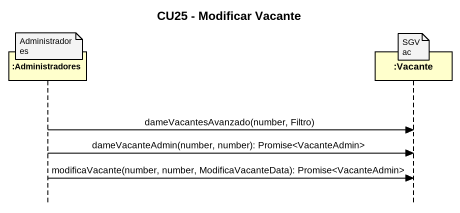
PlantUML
@startuml
title CU25 - Modificar Vacante
hide footbox
participant ":Administradores" as Administradores
participant ":Vacante" as Vacante

note over Administradores : Administradores
note over Vacante : SGVac
Administradores -> Vacante : dameVacantesAvanzado(number, Filtro)
Administradores -> Vacante : dameVacanteAdmin(number, number): Promise<VacanteAdmin>
Administradores -> Vacante : modificaVacante(number, number, ModificaVacanteData): Promise<VacanteAdmin>
@enduml
